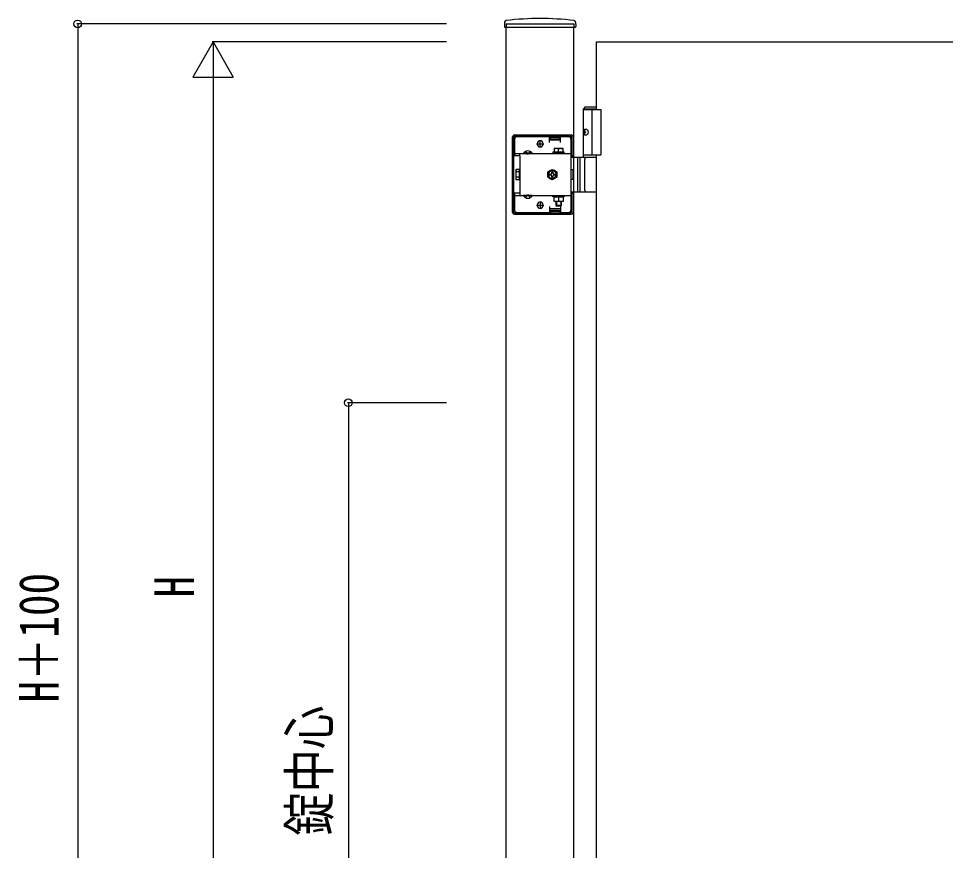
# Model space of a CAD drawing. Units: millimetres, scale not verified. Extents: x -4205 to 4205, y -2970 to 2970.
# Drawn here: x -2033 to -1006, y 554 to 1476 of the extents above; entities that cross this region are included whole.
import ezdxf
from ezdxf.enums import TextEntityAlignment as Align

# ---------------------------------------------------------------- set-up
doc = ezdxf.new("R2010")
doc.units = ezdxf.units.MM
doc.header["$LTSCALE"] = 12
doc.layers.add('0-4_YKK_A1', color=4, linetype='Continuous')
doc.layers.add('0-5_YKK_D', color=6, linetype='Continuous')
doc.styles.add('ＭＳ ゴシック', font='')
doc.styles.get('ＭＳ ゴシック').set_extended_font_data('MS Gothic')

msp = doc.modelspace()

# ---------------------------------------------------------------- linework, layer by layer
at = {"layer": '0-4_YKK_A1'}
for p, q in [((-1494.32, 1471.9), (-1494.58, 1467.03)), ((-1492.48, 1470), (-1492.48, 1466.5)), ((-1415.64, 1471.9), (-1415.38, 1467.03)), ((-1494.08, 1466.5), (-1415.88, 1466.5)), ((-1492.48, 170), (-1492.48, 1466.5)), ((-1417.48, 170), (-1417.48, 1466.5)), ((-1392.48, 1375), (-1392.48, 1450)), ((-1404.98, 1378), (-1406.98, 1376)), ((-1404.98, 1378), (-1392.48, 1378)), ((-1406.98, 1322), (-1406.98, 1376)), ((-1406.98, 1376), (-1392.48, 1376)), ((-1397.48, 1375), (-1397.48, 1325)), ((-1483.48, 1347), (-1420.48, 1347)), ((-1428.98, 1345.5), (-1428.98, 1347)), ((-1420.98, 1345.5), (-1420.98, 1347)), ((-1405.68, 1352.1), (-1406.28, 1352.1)), ((-1405.68, 1347.9), (-1406.28, 1347.9)), ((-1404.67, 1350.42), (-1405.26, 1350.42)), ((-1404.67, 1349.58), (-1405.26, 1349.58)), ((-1485.48, 1261), (-1485.48, 1345)), ((-1483.98, 1261), (-1483.98, 1345)), ((-1483.48, 1345.5), (-1420.48, 1345.5)), ((-1483.48, 1342), (-1483.48, 1323.7)), ((-1444.48, 1345), (-1480.48, 1345)), ((-1458.98, 1337), (-1450.98, 1337)), ((-1458.23, 1336.75), (-1458.23, 1337.25)), ((-1454.98, 1333), (-1454.98, 1341)), ((-1451.73, 1336.75), (-1451.73, 1337.25)), ((-1444.48, 1338.5), (-1444.48, 1345)), ((-1432.48, 1344), (-1444.48, 1344)), ((-1432.48, 1341), (-1444.48, 1341)), ((-1443.48, 1342.5), (-1443.48, 1345.5)), ((-1443.48, 1342.5), (-1433.48, 1342.5)), ((-1433.48, 1342.5), (-1433.48, 1345.5)), ((-1432.48, 1338.5), (-1432.48, 1345)), ((-1423.48, 1345), (-1432.48, 1345)), ((-1420.48, 1264), (-1420.48, 1342)), ((-1419.98, 1322), (-1419.98, 1345)), ((-1418.48, 1322), (-1418.48, 1345)), ((-1483.48, 1326.2), (-1420.48, 1326.2)), ((-1477.48, 1323.7), (-1477.48, 1326.2)), ((-1473.23, 1326.71), (-1473.23, 1326.2)), ((-1463.73, 1326.71), (-1473.23, 1326.71)), ((-1463.73, 1326.2), (-1473.23, 1326.2)), ((-1470.83, 1328.7), (-1469.63, 1326.23)), ((-1469.63, 1326.23), (-1468.48, 1325.62)), ((-1467.34, 1326.23), (-1468.48, 1325.62)), ((-1466.13, 1328.7), (-1467.34, 1326.23)), ((-1463.73, 1326.71), (-1463.73, 1326.2)), ((-1440.73, 1327.8), (-1440.73, 1326.2)), ((-1428.23, 1327.8), (-1440.73, 1327.8)), ((-1440.73, 1326.2), (-1428.23, 1326.2)), ((-1439.48, 1331.8), (-1439.48, 1327.8)), ((-1429.48, 1331.8), (-1439.48, 1331.8)), ((-1439.48, 1327.8), (-1429.48, 1327.8)), ((-1434.48, 1327.8), (-1434.48, 1331.37)), ((-1429.48, 1327.8), (-1429.48, 1331.8)), ((-1428.23, 1326.2), (-1428.23, 1327.8)), ((-1477.48, 1323.7), (-1483.48, 1323.7)), ((-1477.48, 1323.7), (-1477.48, 1282.3)), ((-1417.48, 1322), (-1420.48, 1322)), ((-1419.98, 1323.7), (-1418.48, 1323.7)), ((-1392.48, 1322), (-1417.48, 1322)), ((-1413.48, 1322), (-1413.48, 1284)), ((-1410.98, 1322), (-1410.98, 1284)), ((-1406.98, 1325), (-1387.48, 1325)), ((-1405.29, 1285.5), (-1405.29, 1320.5)), ((-1392.48, 375), (-1392.48, 1325)), ((-1481.78, 1308), (-1481.33, 1308.77)), ((-1481.78, 1308), (-1481.78, 1298)), ((-1477.78, 1308.77), (-1481.33, 1308.77)), ((-1477.78, 1305.89), (-1481.33, 1305.89)), ((-1477.78, 1297.23), (-1477.78, 1308.77)), ((-1477.78, 1306.9), (-1477.48, 1306.9)), ((-1477.78, 1299.1), (-1477.78, 1306.9)), ((-1446.48, 1305.89), (-1441.48, 1308.77)), ((-1446.48, 1300.11), (-1446.48, 1305.89)), ((-1442.08, 1304.91), (-1442.08, 1306.15)), ((-1442.08, 1306.15), (-1440.88, 1306.15)), ((-1441.48, 1308.77), (-1436.48, 1305.89)), ((-1440.88, 1306.15), (-1440.88, 1304.91)), ((-1436.48, 1305.89), (-1436.48, 1300.11)), ((-1481.78, 1298), (-1481.33, 1297.23)), ((-1477.78, 1300.11), (-1481.33, 1300.11)), ((-1477.78, 1297.23), (-1481.33, 1297.23)), ((-1477.78, 1299.1), (-1477.48, 1299.1)), ((-1441.48, 1297.23), (-1446.48, 1300.11)), ((-1444.63, 1303.6), (-1443.39, 1303.6)), ((-1444.63, 1302.4), (-1444.63, 1303.6)), ((-1443.39, 1302.4), (-1444.63, 1302.4)), ((-1436.48, 1300.11), (-1441.48, 1297.23)), ((-1440.88, 1301.09), (-1440.88, 1299.85)), ((-1438.33, 1302.4), (-1439.57, 1302.4)), ((-1477.48, 1282.3), (-1483.48, 1282.3)), ((-1483.48, 1282.3), (-1483.48, 1264)), ((-1483.48, 1279.8), (-1420.48, 1279.8)), ((-1477.48, 1282.3), (-1477.48, 1279.8)), ((-1463.73, 1279.8), (-1473.23, 1279.8)), ((-1473.23, 1279.29), (-1473.23, 1279.8)), ((-1463.73, 1279.29), (-1473.23, 1279.29)), ((-1470.83, 1277.3), (-1469.63, 1279.77)), ((-1469.63, 1279.77), (-1468.48, 1280.38)), ((-1467.34, 1279.77), (-1468.48, 1280.38)), ((-1466.13, 1277.3), (-1467.34, 1279.77)), ((-1463.73, 1279.29), (-1463.73, 1279.8)), ((-1440.73, 1279.8), (-1428.23, 1279.8)), ((-1440.73, 1278.2), (-1440.73, 1279.8)), ((-1428.23, 1278.2), (-1440.73, 1278.2)), ((-1439.48, 1273.2), (-1439.48, 1278.2)), ((-1439.48, 1278.2), (-1429.48, 1278.2)), ((-1437.68, 1279.8), (-1437.68, 1278.2)), ((-1434.48, 1278.2), (-1434.48, 1273.63)), ((-1431.28, 1279.8), (-1431.28, 1278.2)), ((-1429.48, 1278.2), (-1429.48, 1273.2)), ((-1428.23, 1279.8), (-1428.23, 1278.2)), ((-1420.48, 1284), (-1417.48, 1284)), ((-1419.98, 1261), (-1419.98, 1284)), ((-1419.98, 1282.3), (-1418.48, 1282.3)), ((-1418.48, 1261), (-1418.48, 1284)), ((-1417.48, 1284), (-1392.48, 1284)), ((-1458.98, 1269), (-1450.98, 1269)), ((-1458.23, 1269.25), (-1458.23, 1268.75)), ((-1454.98, 1273), (-1454.98, 1265)), ((-1451.73, 1269.25), (-1451.73, 1268.75)), ((-1444.48, 1267.5), (-1444.48, 1261)), ((-1432.48, 1265), (-1444.48, 1265)), ((-1429.48, 1273.2), (-1439.48, 1273.2)), ((-1437.48, 1273.2), (-1437.48, 1268.8)), ((-1437.48, 1268.8), (-1436.48, 1267.8)), ((-1431.48, 1268.8), (-1437.48, 1268.8)), ((-1436.94, 1273.2), (-1436.94, 1268.26)), ((-1432.48, 1267.8), (-1436.48, 1267.8)), ((-1431.48, 1268.8), (-1432.48, 1267.8)), ((-1432.48, 1267.5), (-1432.48, 1261)), ((-1432.02, 1273.2), (-1432.02, 1268.26)), ((-1431.48, 1273.2), (-1431.48, 1268.8)), ((-1483.48, 1260.5), (-1420.48, 1260.5)), ((-1483.48, 1259), (-1420.48, 1259)), ((-1480.48, 1261), (-1444.48, 1261)), ((-1432.48, 1262), (-1444.48, 1262)), ((-1443.48, 1263.5), (-1443.48, 1260.5)), ((-1443.48, 1263.5), (-1433.48, 1263.5)), ((-1433.48, 1263.5), (-1433.48, 1260.5)), ((-1432.48, 1261), (-1423.48, 1261)), ((-1428.98, 1259), (-1428.98, 1260.5)), ((-1420.98, 1259), (-1420.98, 1260.5))]:
    msp.add_line(p, q, dxfattribs=at)
for points in [[(-1492.48, 1470), (-1417.48, 1470), (-1417.48, 1466.5)], [(-1392.48, 1450), (-992.48, 1450), (-992.48, 250), (-1392.48, 250), (-1392.48, 325)], [(-1406.98, 1375), (-1387.48, 1375), (-1387.48, 1325)], [(-1406.39, 1351.26), (-1406.42, 1351.1), (-1406.46, 1350.94), (-1406.53, 1350.79), (-1406.61, 1350.67), (-1406.71, 1350.56), (-1406.77, 1350.51)], [(-1406.77, 1349.49), (-1406.71, 1349.44), (-1406.61, 1349.33), (-1406.53, 1349.21), (-1406.46, 1349.06), (-1406.42, 1348.9), (-1406.39, 1348.74)], [(-1405.26, 1350.42), (-1405.37, 1350.44), (-1405.48, 1350.48), (-1405.58, 1350.56), (-1405.67, 1350.67), (-1405.74, 1350.79), (-1405.78, 1350.94), (-1405.8, 1351.1), (-1405.8, 1351.26)], [(-1405.8, 1348.74), (-1405.8, 1348.9), (-1405.78, 1349.06), (-1405.74, 1349.21), (-1405.67, 1349.33), (-1405.58, 1349.44), (-1405.48, 1349.52), (-1405.37, 1349.56), (-1405.26, 1349.58)], [(-1420.48, 1297.9), (-1418.48, 1297.9), (-1418.48, 1308.1), (-1420.48, 1308.1)], [(-1440.88, 1299.85), (-1442.08, 1299.85), (-1442.08, 1301.09)], [(-1439.57, 1303.6), (-1438.33, 1303.6), (-1438.33, 1302.4)]]:
    msp.add_lwpolyline(points, dxfattribs=at)
for centre, radius, start, end in [((-1492.33, 1471.8), 2, 96.74435, 177), ((-1454.98, 1156), 320, 83.25565, 96.74435), ((-1417.63, 1471.8), 2, 3, 83.25565), ((-1494.08, 1467), 0.5, 177, 270), ((-1415.88, 1467), 0.5, 270, 3), ((-1483.48, 1345), 2, 90, 180), ((-1420.48, 1345), 2, 0, 90), ((-1483.48, 1345), 0.5, 90, 180), ((-1480.48, 1342), 3, 90, 180), ((-1454.98, 1337.25), 3.25, 0, 180), ((-1454.98, 1336.75), 3.25, 180, 0), ((-1423.48, 1342), 3, 0, 90), ((-1420.48, 1345), 0.5, 0, 90), ((-1468.48, 1323.43), 5.77, 34.65097, 145.34903), ((-1436.98, 1324.37), 7.43, 70.34714, 109.65286), ((-1431.98, 1324.37), 7.43, 70.34714, 109.65286), ((-1403.79, 1320.5), 1.5, 90, 180), ((-1479.22, 1307.33), 2.56, 145.61575, 214.38425), ((-1472.23, 1303), 9.55, 162.41205, 197.58795), ((-1441.48, 1303), 5, 103.11701, 349.84078), ((-1441.48, 1303), 4.3, 96.72822, 356.22957), ((-1443.39, 1304.91), 1.31, 270, 0), ((-1441.48, 1303), 5, 349.84078, 103.11701), ((-1441.48, 1303), 4.3, 356.22957, 96.72822), ((-1439.57, 1304.91), 1.31, 180, 270), ((-1479.22, 1298.67), 2.56, 145.61575, 214.38425), ((-1443.39, 1301.09), 1.31, 0, 90), ((-1439.57, 1301.09), 1.31, 90, 180), ((-1403.79, 1285.5), 1.5, 180, 270), ((-1468.48, 1282.57), 5.77, 214.65097, 325.34903), ((-1480.48, 1264), 3, 180, 270), ((-1454.98, 1269.25), 3.25, 0, 180), ((-1454.98, 1268.75), 3.25, 180, 0), ((-1436.98, 1280.63), 7.43, 250.34714, 289.65286), ((-1431.98, 1280.63), 7.43, 250.34714, 289.65286), ((-1423.48, 1264), 3, 270, 0), ((-1483.48, 1261), 2, 180, 270), ((-1483.48, 1261), 0.5, 180, 270), ((-1420.48, 1261), 0.5, 270, 0), ((-1420.48, 1261), 2, 270, 0)]:
    msp.add_arc(centre, radius, start, end, dxfattribs=at)
msp.add_ellipse((-1404.32, 1350), major_axis=(0, -3.5), ratio=0.707107, dxfattribs=at)
for centre, start_param, end_param in [((-1400.09, 1350), 1.3352921, 1.4303349), ((-1400.09, 1350), 1.7112577, 1.8063006), ((-1399.5, 1350), 1.3352921, 1.4303349), ((-1399.5, 1350), 1.7112577, 1.8063006), ((-1398.31, 1350), 1.5241127, 1.6174799)]:
    msp.add_ellipse(centre, major_axis=(0, 9), ratio=0.707107, start_param=start_param, end_param=end_param, dxfattribs=at)
at = {"layer": '0-5_YKK_D'}
for p, q in [((-1558.86, 1470), (-1968.48, 1470)), ((-1967.48, 1470), (-1967.48, 170)), ((-1817.48, 1450), (-1839.98, 1411.03)), ((-1558.86, 1450), (-1818.48, 1450)), ((-1817.48, 1450), (-1794.98, 1411.03)), ((-1817.48, 1450), (-1817.48, 1372.06)), ((-1839.98, 1411.03), (-1794.98, 1411.03)), ((-1817.48, 1405), (-1817.48, 295)), ((-1558.86, 1050), (-1668.48, 1050)), ((-1667.48, 1050), (-1667.48, 250))]:
    msp.add_line(p, q, dxfattribs=at)
for centre in [(-1967.48, 1470), (-1667.48, 1050)]:
    msp.add_circle(centre, 4.25, dxfattribs=at)

# ---------------------------------------------------------------- texts
at = {"layer": '0-5_YKK_D', "style": 'ＭＳ ゴシック', "width": 0.8}
for s, p in [('H＋100', (-1975.48, 717.6)), ('H', (-1825.48, 834)), ('錠中心', (-1675.48, 570))]:
    msp.add_text(s, height=43.99, rotation=90, dxfattribs=at).set_placement(p, align=Align.BOTTOM_LEFT)

doc.saveas('drawing.dxf')
